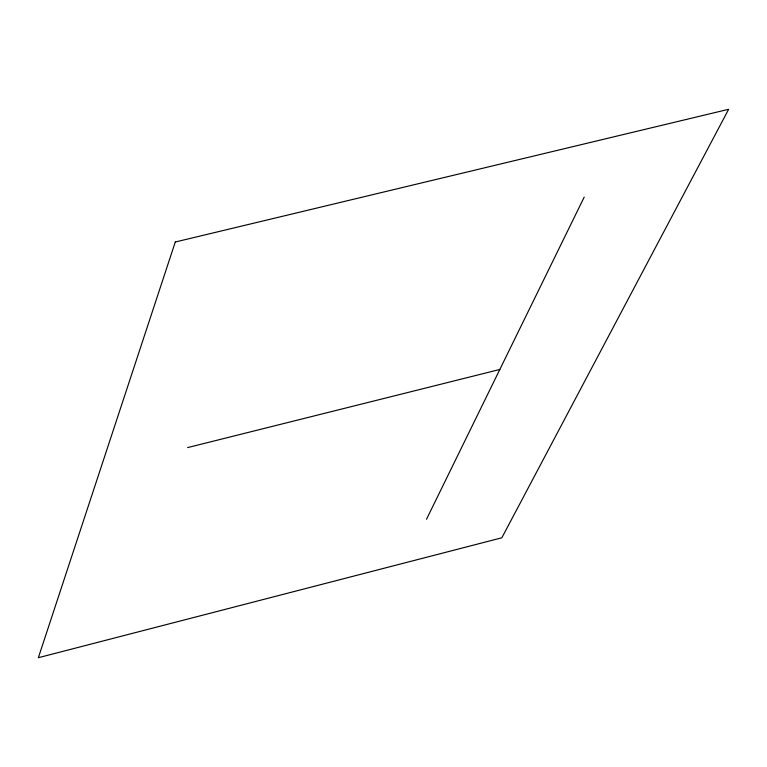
<?xml version="1.0" encoding="UTF-8"?>
<svg xmlns="http://www.w3.org/2000/svg" width="767" height="767" viewBox="0 0 767 767"><rect width="100%" height="100%" fill="white"/><g stroke="black" fill="none" stroke-linecap="round" stroke-linejoin="round"><path stroke-width="1.15" d="M426.5 519.278L584.205 197.1M187.627 447.592L499.835 369.464M175.279 242.008L38.35 657.712L501.848 537.782L728.65 109.288L175.279 242.008"/></g></svg>
